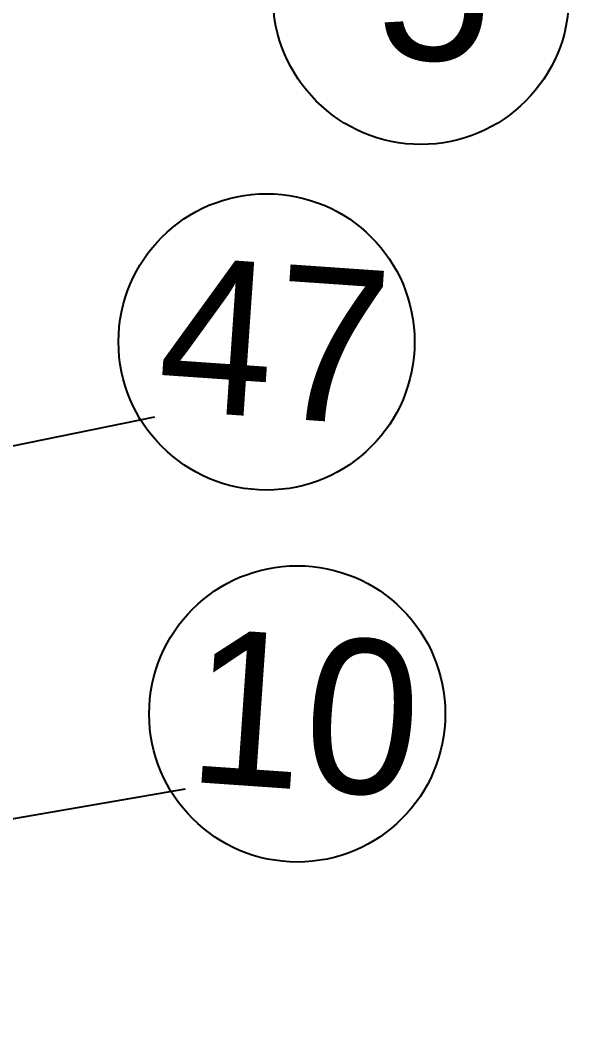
# Model space of a CAD drawing. Extents: x -425 to 6552, y -3049 to 3105.
# Drawn here: x 59.8 to 87.7, y -1725.1 to -1674.2 of the extents above; entities that cross this region are included whole.
import ezdxf

# ---------------------------------------------------------------- set-up
doc = ezdxf.new("R2010")
doc.units = 0
doc.layers.add('DIM', color=1, linetype='CONTINUOUS')
doc.styles.add('TEXTSTYLE_3', font='GOTHIC.TTF')

msp = doc.modelspace()

# ---------------------------------------------------------------- linework, layer by layer
at = {"layer": 'DIM', "color": 1, "linetype": 'CONTINUOUS'}
for p, q in [((66.613, -1694.413), (-1.584, -1708.315)), ((68.17, -1713.301), (-0.393, -1725.067))]:
    msp.add_line(p, q, dxfattribs=at)
for centre in [(80.15, -1673.038), (72.305, -1690.585), (73.863, -1709.473)]:
    msp.add_circle(centre, 7.524, dxfattribs=at)

# ---------------------------------------------------------------- texts
at = {"layer": 'DIM', "color": 1, "linetype": 'CONTINUOUS', "attachment_point": 1, "rotation": 356.0357, "style": 'TEXTSTYLE_3'}
for s, insert, char_height, width in [('5', (78.306, -1668.272), 7.826, 16.48005), ('47', (67.181, -1686.213), 7.8261, 15.73945), ('10', (68.739, -1705.101), 7.8261, 15.73945)]:
    msp.add_mtext(s, dxfattribs=dict(at, insert=insert, char_height=char_height, width=width))

doc.saveas('drawing.dxf')
